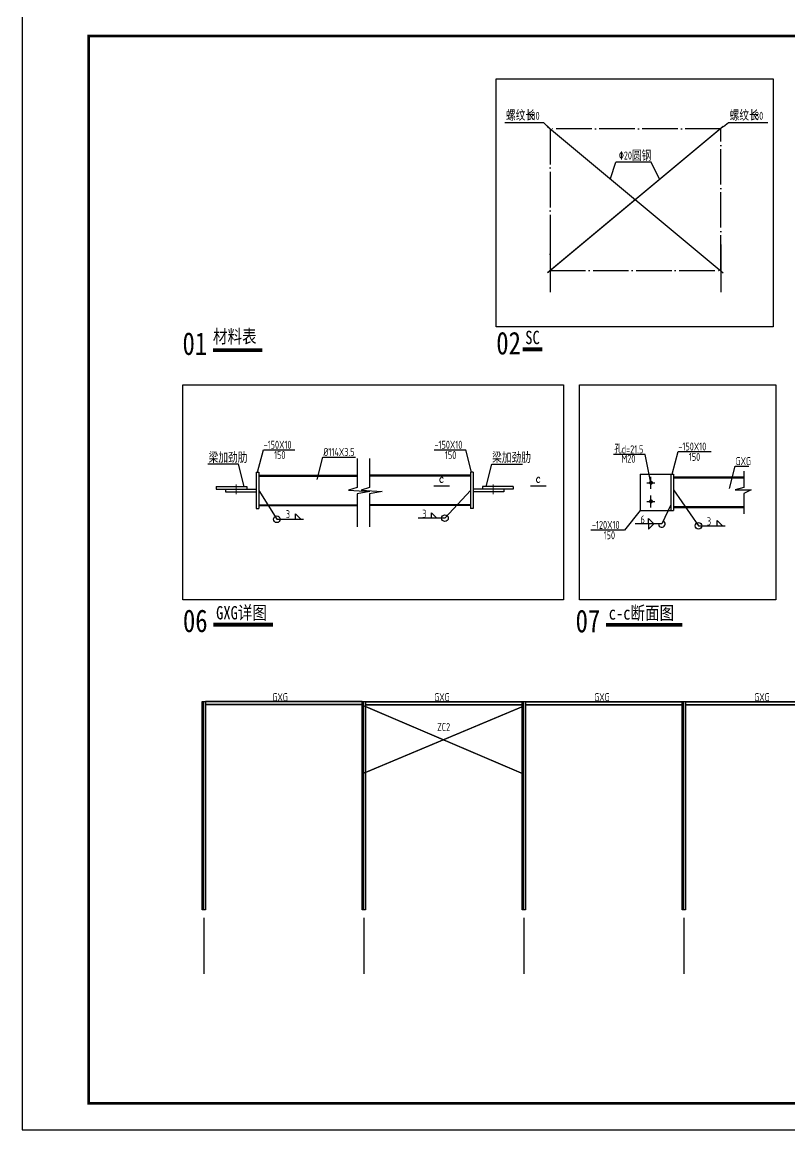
# Model space of a CAD drawing. Extents: x 10220221 to 10320221, y -710711 to -416711.
# Drawn here: x 10220221 to 10249010, y -710711 to -669186 of the extents above; entities that cross this region are included whole.
import ezdxf
from ezdxf.lldxf.tags import DXFTag

# ---------------------------------------------------------------- set-up
doc = ezdxf.new("R2010")
doc.units = 0
doc.header["$LTSCALE"] = 1000
doc.header["$MEASUREMENT"] = 0
doc.linetypes.add('3', pattern=[500, 300, -200])
doc.linetypes.add('DOTE', pattern=[2.42, 2, -0.2, 0.02, -0.2])
doc.layers.get('0').update_dxf_attribs({"color": 2})
for name, color, linetype in [('_0', 7, 'Continuous'), ('AXIS', 3, 'Continuous'), ('C_P_XF_', 4, 'Continuous'), ('DIM_LEAD', 3, 'Continuous'), ('DIM_SYMB', 3, 'Continuous'), ('PUB_TEXT', 7, 'Continuous'), ('PUB_TITLE', 4, 'Continuous'), ('剖断线', 253, 'Continuous'), ('层0', 7, 'Continuous'), ('层10', 7, 'Continuous'), ('层1003', 253, 'Continuous'), ('层1004', 253, 'Continuous'), ('层1005', 253, 'Continuous'), ('层1006', 253, 'Continuous'), ('层180', 2, 'Continuous'), ('折断线', 7, 'Continuous'), ('轴线__点划线', 253, 'Continuous'), ('钢筋标注', 253, 'Continuous'), ('附图框', 251, 'Continuous')]:
    doc.layers.add(name, color=color, linetype=linetype)
doc.styles.add('BIANHAO', font='SIMHEI.TTF', dxfattribs={"width": 0.8})
doc.styles.add('GBSTYLE', font='SIMPLEX.shx', dxfattribs={"width": 0.7, "bigfont": 'HZTXT.shx'})
doc.styles.add('TSSD', font='tssdeng.shx', dxfattribs={"width": 0.7, "height": 300, "bigfont": 'tssdchn.shx'})
doc.styles.add('TUMING', font='SimSun.ttf', dxfattribs={"width": 0.8, "height": 500})
tags = doc.linetypes.add('DASH', pattern=[0.35, 0.25, -0.1]).pattern_tags.tags
tags[6:7] = [DXFTag(74, 4), DXFTag(75, 0), DXFTag(340, '0'), DXFTag(46, 1.0), DXFTag(50, 0.0), DXFTag(44, 0.0), DXFTag(45, 0.0)]
tags[4:5] = [DXFTag(74, 4), DXFTag(75, 0), DXFTag(340, '0'), DXFTag(46, 1.0), DXFTag(50, 0.0), DXFTag(44, 0.0), DXFTag(45, 0.0)]

# ---------------------------------------------------------------- blocks, each defined once
blk = doc.blocks.new('sc1')
at = {"layer": 'AXIS'}
for p, q in [((466708, -29337), (466708, -32017)), ((476308, -29337), (476308, -32017))]:
    blk.add_line(p, q, dxfattribs=at)
at = {"layer": 'DIM_LEAD'}
for p, q in [((464170, -22483, 0), (466329, -22483, 0)), ((466567, -22704), (466329, -22483, 0)), ((476470, -22709), (476750, -22483, 0)), ((476750, -22483, 0), (478956, -22483, 0)), ((470099, -25626, 0), (470409, -24716)), ((472402, -24716), (470409, -24716)), ((470409, -24716), (470409, -24716)), ((472869, -25666, 0), (472402, -24716))]:
    blk.add_line(p, q, dxfattribs=at)
at = {"layer": '层1006'}
for q in [(466538, -22664), (466539, -22664)]:
    blk.add_line((466708, -22833), q, dxfattribs=at)
at = {"layer": '层1006', "const_width": 5.98}
blk.add_lwpolyline([(466711, -22833, 1), (466705, -22833, 1), (466711, -22833, 1)], format="xyb", dxfattribs=at)
blk.add_lwpolyline([(466711, -22833, 1), (466705, -22833, 1), (466711, -22833, 1)], format="xyb", dxfattribs=at)
at = {"layer": '层180', "color": 2, "linetype": '3'}
for p, q in [((476450, -22704), (466567, -30938)), ((466567, -22704), (476450, -30938)), ((466567, -30938), (466567, -30938))]:
    blk.add_line(p, q, dxfattribs=at)
at = {"layer": '层180', "color": 2, "linetype": 'DOTE'}
for p, q in [((466708, -22833), (466708, -30808)), ((476308, -22833), (466708, -22833)), ((476308, -30808), (476308, -22833)), ((466708, -30808), (476308, -30808))]:
    blk.add_line(p, q, dxfattribs=at)
at = {"layer": '层180', "const_width": 27}
for points in [[(466557, -30926), (476439, -22692)], [(466556, -22716), (476438, -30949)], [(476461, -22716), (466577, -30950)], [(476461, -30927), (466577, -22692)], [(466557, -30926), (466557, -30926)], [(466577, -30950), (466577, -30950)]]:
    blk.add_lwpolyline(points, dxfattribs=at)
at = {"layer": '轴线__点划线', "color": 94, "linetype": '3'}
blk.add_line((476308, -30690), (476308, -31771), dxfattribs=at)
at = {"layer": 'DIM_LEAD', "color": 7, "style": 'TSSD', "width": 0.7}
for s, height, p in [('螺纹长', 600, (464229, -22376, 0)), ('螺纹长', 600, (476809, -22376, 0)), ('180', 450, (465468, -22326, 0)), ('180', 450, (478048, -22326, 0)), ('\x8220', 450, (470585, -24559)), ('圆钢', 600, (471315, -24636))]:
    blk.add_text(s, height=height, dxfattribs=at).set_placement(p)
blk = doc.blocks.new('SC节点2')
for p, q in [((-3738, 2045), (-3520, 2886)), ((-3520, 2886), (-2335, 2886)), ((-1500, 1774), (-1283, 2615)), ((-1283, 2615), (-69, 2615)), ((2887, 2886), (4072, 2886)), ((4289, 2045), (4072, 2886)), ((-4455, 2356), (-5599, 2356)), ((-4237, 1515), (-4455, 2356)), ((4832, 1515), (5049, 2356)), ((5049, 2356), (6194, 2356)), ((-5289, 1515), (-5289, 1415))]:
    blk.add_line(p, q)
at = {"layer": '剖断线', "const_width": 45}
for points in [[(3471, 1532), (2871, 1532)], [(7097, 1532), (6497, 1532)]]:
    blk.add_lwpolyline(points, dxfattribs=at)
at = {"layer": '层0', "color": 7}
for p, q in [((-3789, 2045), (-3689, 2045)), ((-3789, 2045), (-3789, 685)), ((-3689, 2045), (-3689, 685)), ((-3689, 1935), (0, 1935)), ((4249, 1935), (469, 1935)), ((4349, 2045), (4249, 2045)), ((4249, 2045), (4249, 685)), ((4349, 2045), (4349, 685)), ((-5289, 1515), (-4139, 1515)), ((-5289, 1415), (-3789, 1415)), ((-4939, 1415), (-4939, 1315)), ((-4939, 1315), (-3789, 1315)), ((-4139, 1515), (-4139, 1415)), ((5849, 1415), (4349, 1415)), ((5499, 1315), (4349, 1315)), ((5849, 1515), (4699, 1515)), ((4699, 1515), (4699, 1415)), ((5499, 1415), (5499, 1315)), ((5849, 1515), (5849, 1415)), ((-3789, 685), (-3689, 685)), ((-3689, 795), (0, 795)), ((4249, 795), (469, 795)), ((4349, 685), (4249, 685))]:
    blk.add_line(p, q, dxfattribs=at)
at = {"layer": '层0', "color": 7, "const_width": 45}
for points in [[(-4539, 1595), (-4539, 1225)], [(5099, 1595), (5099, 1225)]]:
    blk.add_lwpolyline(points, dxfattribs=at)
at = {"layer": '层1003'}
for p, q in [((-3689, 1365), (-3015, 283)), ((4249, 1365), (3291, 325)), ((-2315, 283), (-2315, 483)), ((-2315, 483), (-2115, 283)), ((2791, 325), (2791, 525)), ((2991, 325), (2791, 525)), ((-3015, 283), (-2014, 283)), ((3291, 325), (2291, 325))]:
    blk.add_line(p, q, dxfattribs=at)
for centre in [(3291, 325), (-3015, 283)]:
    blk.add_circle(centre, 125, dxfattribs=at)
for points in [[(-3689, 1365), (-3649, 1273), (-3623, 1288)], [(4249, 1365), (4170, 1302), (4192, 1282)]]:
    blk.add_solid(points, dxfattribs=at)
at = {"layer": '层1004', "linetype": 'DASH'}
for p, q in [((-3689, 1905), (0, 1905)), ((4249, 1905), (469, 1905)), ((-3689, 825), (0, 825)), ((4249, 825), (469, 825))]:
    blk.add_line(p, q, dxfattribs=at)
at = {"layer": '层1004'}
for points, const_width in [([(-3738, 2045, 1), (-3739, 2045, 1), (-3738, 2045, 1)], 1.02), ([(4249, 1935, 1), (4249, 1935, 1), (4249, 1935, 1)], 0.0208), ([(4299, 2045, 1), (4298, 2045, 1), (4299, 2045, 1)], 0.896)]:
    blk.add_lwpolyline(points, format="xyb", dxfattribs=dict(at, const_width=const_width))
blk.add_lwpolyline([(-3689, 1935, 1), (-3689, 1935, 1), (-3689, 1935, 1)], format="xyb", dxfattribs=at)
at = {"layer": '折断线'}
for points in [[(0, 2560), (0, 1470), (-321, 1376), (469, 1329), (0, 1238), (0, 0)], [(466, 2560), (466, 1470), (146, 1376), (936, 1329), (466, 1238), (466, 0)]]:
    blk.add_lwpolyline(points, dxfattribs=at)
at = {"ltscale": 50, "style": 'GBSTYLE', "width": 0.8}
for p in [(3071, 1657, 0), (6697, 1657, 0)]:
    blk.add_text('c', height=300, dxfattribs=at).set_placement(p)
at = {"layer": '钢筋标注', "style": 'TSSD', "width": 0.7}
for s, height, p in [('-150X10', 300, (-3510, 2928)), ('%%C114X3.5', 300, (-1273, 2657)), ('-150X10', 300, (2897, 2928)), ('梁加劲肋', 400, (-5572, 2398)), ('150', 300, (-3118, 2541)), ('150', 300, (3289, 2541)), ('梁加劲肋', 400, (5059, 2398)), ('3', 300, (-2677, 325)), ('3', 300, (2439, 342))]:
    blk.add_text(s, height=height, dxfattribs=at).set_placement(p)
blk = doc.blocks.new('SC节点3')
for p, q in [((-374, 2419), (-592, 3479)), ((426, 2743), (643, 3584)), ((643, 3584), (1881, 3584)), ((2571, 2197), (2788, 3038)), ((2788, 3038), (3301, 3038)), ((-776, 1383), (-1365, 647)), ((-1365, 647), (-2629, 647))]:
    blk.add_line(p, q)
at = {"layer": '层0', "color": 7}
for p, q in [((-776, 2743), (-776, 1383)), ((-775, 2744), (374, 2744)), ((374, 2744), (474, 2744)), ((374, 2744), (374, 1384)), ((474, 2744), (474, 1384)), ((474, 2634), (3106, 2634)), ((-775, 1384), (374, 1384)), ((374, 1384), (474, 1384)), ((474, 1494), (3106, 1494))]:
    blk.add_line(p, q, dxfattribs=at)
at = {"layer": '层10'}
for p, q in [((-374, 2194), (-374, 2644)), ((-374, 2307), (-374, 2532)), ((-524, 2419), (-224, 2419)), ((-449, 2419), (-299, 2419)), ((-524, 1719), (-224, 1719)), ((-449, 1719), (-299, 1719)), ((-374, 1494), (-374, 1944)), ((-374, 1607), (-374, 1832))]:
    blk.add_line(p, q, dxfattribs=at)
at = {"layer": '层10', "const_width": 75}
for points in [[(-337, 2419, 1), (-412, 2419, 1), (-337, 2419, 1)], [(-337, 1719, 1), (-412, 1719, 1), (-337, 1719, 1)]]:
    blk.add_lwpolyline(points, format="xyb", dxfattribs=at)
at = {"layer": '层1003'}
for p, q in [((474, 2150), (1409, 805)), ((374, 1594), (36, 874)), ((36, 874), (-964, 874)), ((-464, 874), (-464, 1074)), ((-264, 874), (-464, 1074)), ((-464, 874), (-464, 674)), ((-264, 874), (-464, 674)), ((2109, 805), (2109, 1005)), ((2109, 1005), (2309, 805)), ((1409, 805), (2409, 805))]:
    blk.add_line(p, q, dxfattribs=at)
blk.add_circle((1409, 805), 125, dxfattribs=at)
blk.add_arc((36, 874), 125, 179.4766, 54.7229, dxfattribs=at)
for points in [[(474, 2150), (519, 2059), (544, 2076)], [(374, 1594), (321, 1521), (345, 1503)]]:
    blk.add_solid(points, dxfattribs=at)
at = {"layer": '层1004', "linetype": 'DASH'}
for p, q in [((474, 2604), (3106, 2604)), ((474, 1524), (3106, 1524))]:
    blk.add_line(p, q, dxfattribs=at)
at = {"layer": '层1004'}
for points, const_width in [([(424, 2656, 1), (423, 2656, 1), (424, 2656, 1)], 1), ([(-595, 1572, 1), (-596, 1572, 1), (-595, 1572, 1)], 0.896)]:
    blk.add_lwpolyline(points, format="xyb", dxfattribs=dict(at, const_width=const_width))
blk.add_lwpolyline([(474, 2634, 1), (474, 2634, 1), (474, 2634, 1)], format="xyb", dxfattribs=at)
at = {"layer": '层1005', "const_width": 0.0417}
blk.add_lwpolyline([(-374, 2419, 1), (-374, 2419, 1), (-374, 2419, 1)], format="xyb", dxfattribs=at)
at = {"layer": '折断线'}
blk.add_lwpolyline([(3106, 2856), (3106, 2245), (2785, 2151), (3379, 2152), (3106, 2013), (3106, 1250)], dxfattribs=at)
at = {"layer": '钢筋标注'}
blk.add_line((-592, 3479), (-1785, 3479), dxfattribs=at)
at = {"layer": '钢筋标注', "style": 'TSSD', "width": 0.7}
for s, p in [('孔d=21.5', (-1744, 3521)), ('-150X10', (653, 3626)), ('M20', (-1481, 3169)), ('150', (1045, 3239)), ('GXG', (2798, 3080)), ('-120X10', (-2588, 689)), ('6', (-767, 892)), ('3', (1724, 823)), ('150', (-2148, 301))]:
    blk.add_text(s, height=300, dxfattribs=at).set_placement(p)

msp = doc.modelspace()

# ---------------------------------------------------------------- linework, layer by layer
at = {"color": 3, "linetype": 'ByBlock', "ltscale": 0.01, "const_width": 50}
for points in [[(10233029, -697342), (10239045, -694819)], [(10238967, -697347), (10233045, -694819)]]:
    msp.add_lwpolyline(points, dxfattribs=at)
at = {"layer": '_0', "linetype": 'ByBlock', "ltscale": 0.01}
for points in [[(10226967, -694659), (10227092, -694659), (10227092, -702459), (10226967, -702459)], [(10232967, -694659), (10233092, -694659), (10233092, -702459), (10232967, -702459)], [(10238967, -694659), (10239092, -694659), (10239092, -702459), (10238967, -702459)], [(10244967, -694659), (10245092, -694659), (10245092, -702459), (10244967, -702459)]]:
    msp.add_lwpolyline(points, close=True, dxfattribs=at)
at = {"layer": 'AXIS', "linetype": 'ByBlock'}
for p, q in [((10227029, -702759), (10227029, -704859)), ((10233029, -702759), (10233029, -704859)), ((10239029, -702759), (10239029, -704859)), ((10245029, -702759), (10245029, -704859))]:
    msp.add_line(p, q, dxfattribs=at)
at = {"layer": 'C_P_XF_', "ltscale": 0.5}
for p, q in [((10232967, -694659), (10227092, -694659)), ((10233092, -694659), (10238967, -694659)), ((10239092, -694659), (10244967, -694659)), ((10245092, -694659), (10250967, -694659)), ((10232967, -694773), (10227092, -694773)), ((10233092, -694773), (10238967, -694773)), ((10239092, -694773), (10244967, -694773)), ((10245092, -694773), (10250967, -694773))]:
    msp.add_line(p, q, dxfattribs=at)
at = {"layer": 'C_P_XF_', "linetype": 'DASH', "ltscale": 0.5}
for p, q in [((10232967, -694670), (10227092, -694670)), ((10233092, -694670), (10238967, -694670)), ((10239092, -694670), (10244967, -694670)), ((10245092, -694670), (10250967, -694670)), ((10232967, -694762), (10227092, -694762)), ((10233092, -694762), (10238967, -694762)), ((10239092, -694762), (10244967, -694762)), ((10245092, -694762), (10250967, -694762))]:
    msp.add_line(p, q, dxfattribs=at)
at = {"layer": 'DIM_SYMB', "color": 3, "const_width": 143, "elevation": 0}
for points in [[(10227377, -681482), (10229232, -681482)], [(10238986, -681453), (10239733, -681453)], [(10227394, -691773), (10229632, -691773)], [(10242118, -691782), (10244975, -691782)]]:
    msp.add_lwpolyline(points, dxfattribs=at)
at = {"layer": 'PUB_TITLE'}
msp.add_lwpolyline([(10220221, -710711), (10320221, -710711), (10320221, -668711), (10220221, -668711)], close=True, dxfattribs=at)
at = {"layer": 'PUB_TITLE', "const_width": 100}
msp.add_lwpolyline([(10222721, -709711), (10319221, -709711), (10319221, -669711), (10222721, -669711)], close=True, dxfattribs=at)
at = {"layer": '层1004', "linetype": 'DASH', "ltscale": 2}
for p, q in [((10227024, -702459), (10227024, -694659)), ((10227034, -702459), (10227034, -694659)), ((10233024, -702459), (10233024, -694659)), ((10233034, -702459), (10233034, -694659)), ((10239024, -702459), (10239024, -694659)), ((10239034, -702459), (10239034, -694659)), ((10245024, -702459), (10245024, -694659)), ((10245034, -702459), (10245034, -694659))]:
    msp.add_line(p, q, dxfattribs=at)
at = {"layer": '附图框', "elevation": 0}
for points in [[(10237999, -671307), (10248381, -671307), (10248381, -680603), (10237999, -680603)], [(10226249, -682778), (10240517, -682778), (10240517, -690839), (10226249, -690839)], [(10241124, -682778), (10248489, -682778), (10248489, -690848), (10241124, -690848)]]:
    msp.add_lwpolyline(points, close=True, dxfattribs=at)

# ---------------------------------------------------------------- block references
at = {"xscale": 0.666666666666, "yscale": 0.666666666666, "zscale": 0.666666666666}
msp.add_blockref('sc1', (9928880, -657963, 0), dxfattribs=at)
for name, p in [('SC节点2', (10232786, -688106, 0)), ('SC节点3', (10244176, -688871, 0))]:
    msp.add_blockref(name, p)

# ---------------------------------------------------------------- texts
at = {"linetype": 'ByBlock', "ltscale": 0.01, "style": 'TSSD', "width": 0.7}
for s, p in [('GXG', (10229604, -694641)), ('GXG', (10235673, -694641)), ('GXG', (10241673, -694641)), ('GXG', (10247673, -694641)), ('ZC2', (10235782, -695761))]:
    msp.add_text(s, height=300, dxfattribs=at).set_placement(p)
at = {"layer": 'DIM_SYMB', "color": 7, "style": 'TUMING', "width": 0.8}
for s, p in [('材料表', (10227377, -681217, 0)), ('SC', (10239088, -681255, 0)), ('GXG详图', (10227495, -691575, 0)), ('c-c断面图', (10242220, -691584, 0))]:
    msp.add_text(s, height=499.4, dxfattribs=at).set_placement(p)
at = {"layer": 'PUB_TEXT', "style": 'BIANHAO', "width": 0.8}
for s, p in [('01', (10226235, -681660, 0)), ('02', (10238002, -681643, 0)), ('06', (10226252, -692052, 0)), ('07', (10240976, -692060, 0))]:
    msp.add_text(s, height=848.9, dxfattribs=at).set_placement(p)

doc.saveas('drawing.dxf')
